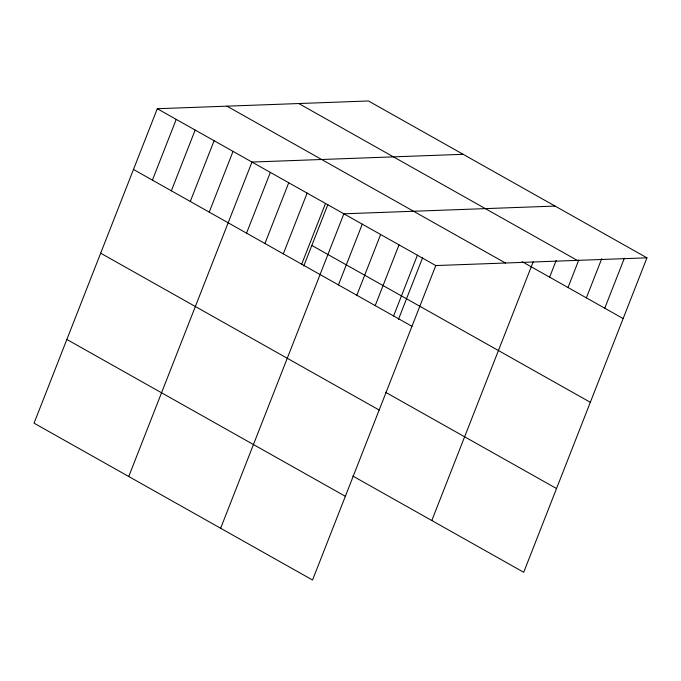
<?xml version="1.0" encoding="UTF-8"?>
<svg xmlns="http://www.w3.org/2000/svg" width="681" height="681" viewBox="0 0 681 681"><rect width="100%" height="100%" fill="white"/><g stroke="black" fill="none" stroke-linecap="round" stroke-linejoin="round"><path stroke-width="1.02" d="M646.95 257.827L368.455 100.984L157.285 108.722L34.05 423.173L312.545 580.016L435.78 265.564L646.95 257.827L523.715 572.278L352.775 476.01M152.416 180.133L176.217 119.388M171.357 190.799L195.158 130.054M190.288 201.465L214.098 140.72M209.229 212.131L233.03 151.386M128.735 476.504L251.97 162.052L463.14 154.306M246.548 233.14L270.348 172.404M264.926 243.492L288.735 182.755M283.305 253.851L307.114 193.106M301.692 264.202L325.492 203.457M303.769 266.033L327.876 204.538M220.644 528.26L343.871 213.808L555.049 206.071M338.448 284.905L362.258 224.16M356.827 295.256L380.636 234.511M375.214 305.607L399.015 244.862M393.592 315.958L417.393 255.213M398.462 319.363L422.56 257.869M431.814 520.522L533.163 261.913M549.627 277.158L556.147 260.508M568.005 287.51L578.756 260.082M586.384 297.861L601.74 258.678M604.762 308.212L624.349 258.252M298.772 103.538L577.267 260.38M522.055 261.632L623.149 318.572M226.969 106.168L505.464 263.011M157.285 108.722L435.78 265.564M311.838 245.449L590.333 402.292M133.476 169.467L411.971 326.31M385.591 392.282L556.53 488.549M100.669 253.187L379.164 410.03M66.857 339.453L345.352 496.296"/></g></svg>
